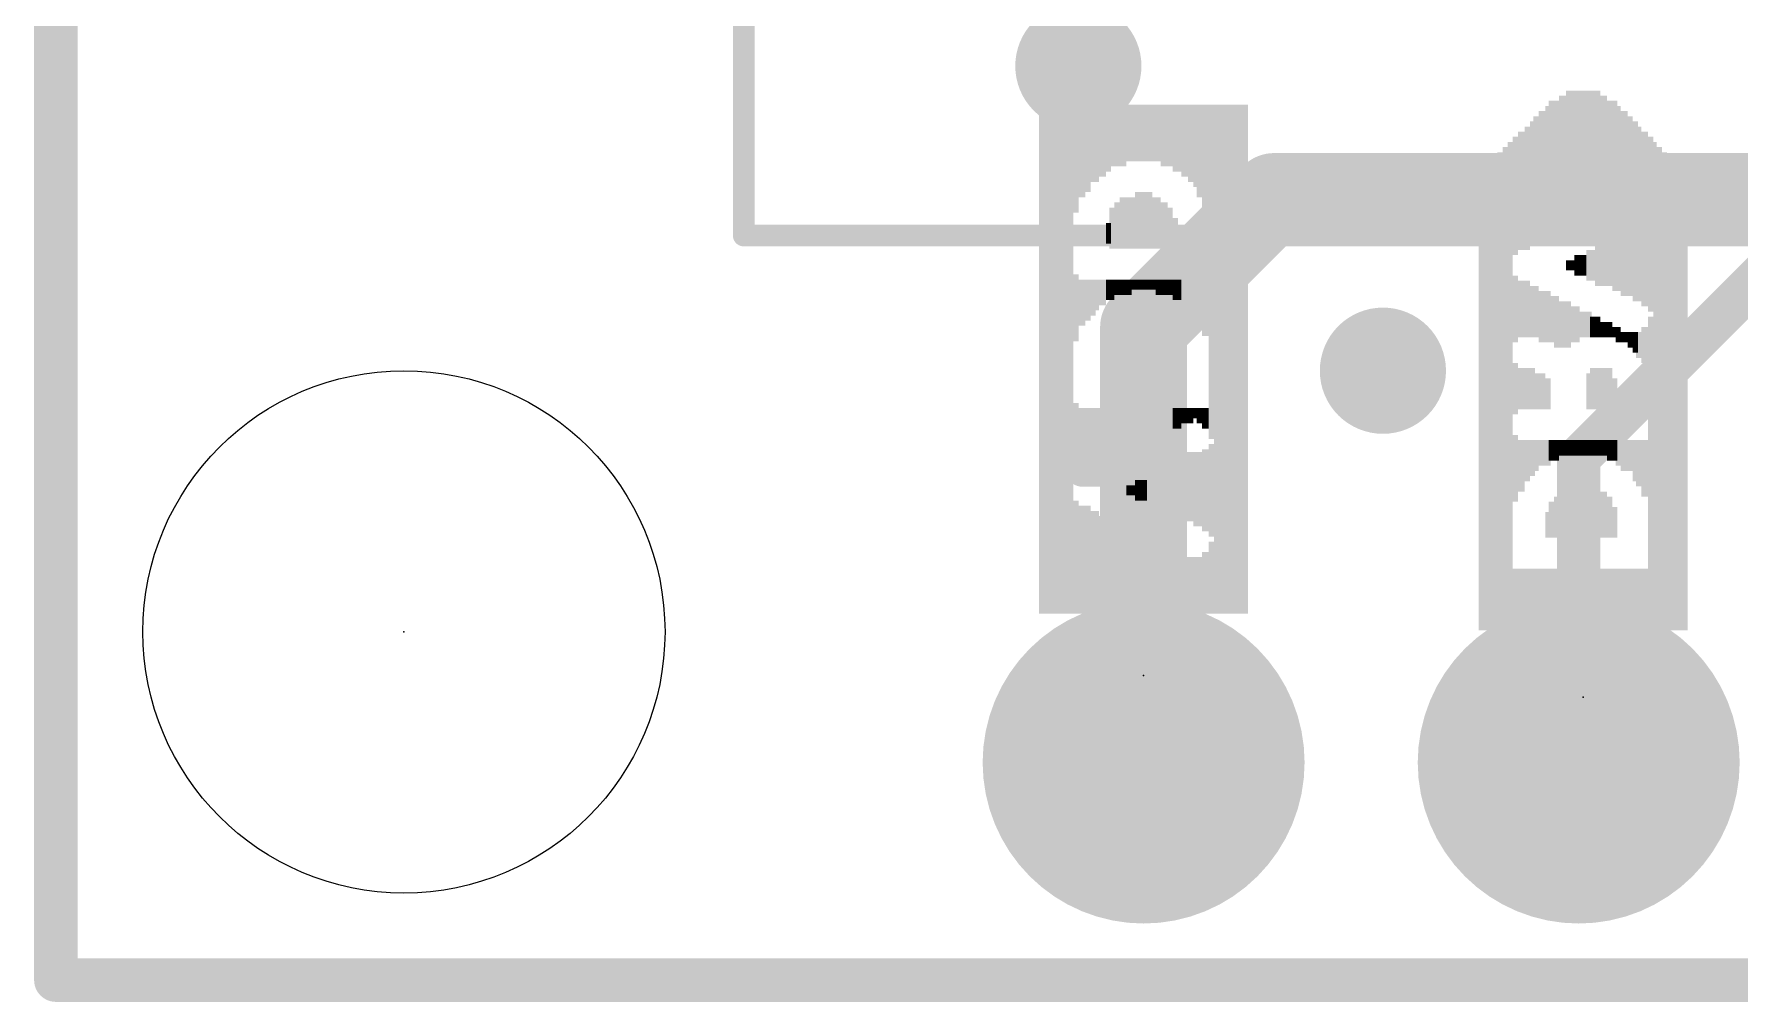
# Model space of a CAD drawing. Extents: x -30.7 to 55.9, y -16 to 25.5.
# Drawn here: x -0.13 to 9.83, y -0.13 to 5.52 of the extents above; entities that cross this region are included whole.
import ezdxf

# ---------------------------------------------------------------- set-up
doc = ezdxf.new("R2010")
doc.units = 0
for name, color, linetype in [('1', 12, 'CONTINUOUS'), ('16', 53, 'CONTINUOUS'), ('17', 254, 'CONTINUOUS'), ('18', 110, 'CONTINUOUS'), ('20', 53, 'CONTINUOUS'), ('21', 41, 'CONTINUOUS'), ('22', 40, 'CONTINUOUS'), ('23', 53, 'CONTINUOUS'), ('24', 53, 'CONTINUOUS'), ('51', 53, 'CONTINUOUS')]:
    doc.layers.add(name, color=color, linetype=linetype)

# ---------------------------------------------------------------- blocks, each defined once
blk = doc.blocks.new('RECT')
blk.add_solid([(-0.5, -0.5), (0.5, -0.5), (-0.5, 0.5), (0.5, 0.5)])
blk = doc.blocks.new('ROUNDP')
at = {"const_width": 0.5}
blk.add_lwpolyline([(0, -0.25, 1), (0, 0.25, 1), (0, -0.25)], format="xyb", dxfattribs=at)
blk = doc.blocks.new('ROUNDV')
at = {"const_width": 0.5}
blk.add_lwpolyline([(0, -0.25, 1), (0, 0.25, 1), (0, -0.25)], format="xyb", dxfattribs=at)

msp = doc.modelspace()

# ---------------------------------------------------------------- linework, layer by layer
at = {"layer": '1'}
for points, const_width in [([(0, 25.4), (0, 0)], 0.254), ([(6.35, 3.81), (7.112, 4.572)], 0.508), ([(13.6906, 4.572), (7.112, 4.572)], 0.508), ([(6.35, 1.27), (6.35, 3.81)], 0.508), ([(0, 0), (25.4, 0)], 0.254)]:
    msp.add_lwpolyline(points, dxfattribs=dict(at, const_width=const_width))
for points, const_width in [([(7.112, 4.699, 1), (7.112, 4.445)], 0.254), ([(7.2018, 4.4822, 1), (7.0222, 4.6618)], 0.254), ([(6.477, 3.81, 1), (6.223, 3.81)], 0.254), ([(6.2602, 3.8998, 1), (6.4398, 3.7202)], 0.254), ([(6.223, 1.27, 1), (6.477, 1.27)], 0.254), ([(0, 0.0635, 1), (0, -0.0635)], 0.127), ([(-0.0635, 0, 1), (0.0635, 0)], 0.127)]:
    msp.add_lwpolyline(points, format="xyb", dxfattribs=dict(at, const_width=const_width))
at = {"layer": '16', "const_width": 0.254}
for points in [[(0, 25.4), (0, 0)], [(8.89, 3.048), (13.716, 7.874)], [(8.89, 1.27), (8.89, 3.048)], [(0, 0), (25.4, 0)]]:
    msp.add_lwpolyline(points, dxfattribs=at)
at = {"layer": '16', "const_width": 0.127}
for points in [[(8.9535, 3.048, 1), (8.8265, 3.048)], [(8.8451, 3.0929, 1), (8.9349, 3.0031)], [(8.8265, 1.27, 1), (8.9535, 1.27)], [(0, 0.0635, 1), (0, -0.0635)], [(-0.0635, 0, 1), (0.0635, 0)]]:
    msp.add_lwpolyline(points, format="xyb", dxfattribs=at)
at = {"layer": '20', "const_width": 0.2032}
for points in [[(0, 0), (0, 25.4)], [(25.4, 0), (0, 0)]]:
    msp.add_lwpolyline(points, dxfattribs=at)
at = {"layer": '20', "const_width": 0.1016}
for points in [[(0, 0.0508, 1), (0, -0.0508)], [(-0.0508, 0, 1), (0.0508, 0)]]:
    msp.add_lwpolyline(points, format="xyb", dxfattribs=at)
at = {"layer": '20'}
msp.add_circle((2.032, 2.032), 1.524, dxfattribs=at)
at = {"layer": '21', "const_width": 0.2032}
for points in [[(6.35, 2.6247), (6.35, 3.3359)], [(5.9944, 2.9803), (6.7056, 2.9803)]]:
    msp.add_lwpolyline(points, dxfattribs=at)
at = {"layer": '21', "const_width": 0.1016}
for points in [[(6.4008, 3.3359, 1), (6.2992, 3.3359)], [(5.9944, 3.0311, 1), (5.9944, 2.9295)], [(6.7056, 2.9295, 1), (6.7056, 3.0311)], [(6.2992, 2.6247, 1), (6.4008, 2.6247)]]:
    msp.add_lwpolyline(points, format="xyb", dxfattribs=at)
at = {"layer": '23'}
msp.add_point((2.032, 2.032), dxfattribs=at)
at = {"layer": '24'}
for p in [(6.35, 1.778), (8.9154, 1.651)]:
    msp.add_point(p, dxfattribs=at)
at = {"layer": '51', "const_width": 0.127}
for points in [[(4.016, 4.345), (4.016, 21.055)], [(10.716, 4.345), (4.016, 4.345)]]:
    msp.add_lwpolyline(points, dxfattribs=at)
at = {"layer": '51', "const_width": 0.0635}
for points in [[(4.016, 4.3768, 1), (4.016, 4.3133)], [(3.9842, 4.345, 1), (4.0477, 4.345)]]:
    msp.add_lwpolyline(points, format="xyb", dxfattribs=at)

# ---------------------------------------------------------------- block references
at = {"layer": '17', "xscale": 1.8796, "yscale": 1.8796, "rotation": 270}
for p in [(6.35, 1.27), (6.35, 1.27), (8.89, 1.27), (8.89, 1.27)]:
    msp.add_blockref('ROUNDP', p, dxfattribs=at)
at = {"layer": '18', "xscale": 0.7366, "yscale": 0.7366}
for p in [(5.969, 5.334), (5.969, 5.334), (7.747, 3.556), (7.747, 3.556)]:
    msp.add_blockref('ROUNDV', p, dxfattribs=at)
at = {"layer": '22', "rotation": 90}
for p, xscale, yscale in [((8.8304, 4.786), 0.81, 0.03), ((8.8604, 4.801), 0.78, 0.03), ((8.8804, 4.801), 0.78, 0.03), ((8.9154, 4.816), 0.75, 0.04), ((8.9504, 4.816), 0.75, 0.03), ((8.9704, 4.831), 0.72, 0.03), ((9.0004, 4.831), 0.72, 0.03), ((5.755, 3.623), 2.97, 0.03), ((5.785, 3.623), 2.97, 0.03), ((5.815, 3.623), 2.97, 0.03), ((5.845, 3.623), 2.97, 0.03), ((5.865, 3.623), 2.97, 0.03), ((5.895, 3.623), 2.97, 0.03), ((5.925, 3.623), 2.97, 0.03), ((5.955, 4.793), 0.63, 0.03), ((5.99, 4.838), 0.54, 0.04), ((6.025, 4.853), 0.51, 0.03), ((6.055, 4.883), 0.45, 0.03), ((6.075, 4.883), 0.45, 0.03), ((6.11, 4.898), 0.42, 0.04), ((6.145, 4.913), 0.39, 0.03), ((6.165, 4.928), 0.36, 0.03), ((6.195, 4.928), 0.36, 0.03), ((6.23, 4.928), 0.36, 0.04), ((6.265, 4.943), 0.33, 0.03), ((6.295, 4.943), 0.33, 0.03), ((6.315, 4.943), 0.33, 0.03), ((6.35, 4.943), 0.33, 0.04), ((6.385, 4.943), 0.33, 0.03), ((6.405, 4.943), 0.33, 0.03), ((6.435, 4.943), 0.33, 0.03), ((6.47, 4.928), 0.36, 0.04), ((6.505, 4.928), 0.36, 0.03), ((6.535, 4.913), 0.39, 0.03), ((6.555, 4.913), 0.39, 0.03), ((6.59, 4.898), 0.42, 0.04), ((6.625, 4.883), 0.45, 0.03), ((6.655, 4.868), 0.48, 0.03), ((6.675, 4.838), 0.54, 0.03), ((6.71, 4.808), 0.6, 0.04), ((6.745, 4.133), 1.95, 0.03), ((6.77, 3.623), 2.97, 0.02), ((6.795, 3.623), 2.97, 0.03), ((6.825, 3.623), 2.97, 0.03), ((6.86, 3.623), 2.97, 0.04), ((6.89, 3.623), 2.97, 0.02), ((6.915, 3.623), 2.97, 0.03), ((6.945, 3.623), 2.97, 0.03), ((8.7104, 4.711), 0.78, 0.03), ((8.7304, 4.741), 0.78, 0.03), ((8.7604, 4.741), 0.78, 0.03), ((8.7954, 4.771), 0.78, 0.04), ((9.0354, 4.831), 0.66, 0.04), ((9.0704, 4.816), 0.63, 0.03), ((9.1004, 4.831), 0.6, 0.03), ((9.1204, 4.816), 0.57, 0.03), ((8.5904, 4.621), 0.72, 0.03), ((8.6204, 4.651), 0.72, 0.03), ((8.6404, 4.666), 0.75, 0.03), ((8.6754, 4.696), 0.75, 0.04), ((9.1554, 4.816), 0.51, 0.04), ((9.1904, 4.801), 0.48, 0.03), ((9.2204, 4.801), 0.42, 0.03), ((9.2404, 4.771), 0.42, 0.03), ((8.4904, 3.466), 2.85, 0.03), ((8.5204, 4.576), 0.69, 0.03), ((8.5554, 4.606), 0.69, 0.04), ((9.2754, 4.741), 0.42, 0.04), ((9.3104, 4.696), 0.45, 0.03), ((9.3354, 3.466), 2.85, 0.02), ((8.4104, 3.421), 2.76, 0.03), ((8.4304, 3.436), 2.79, 0.03), ((8.4604, 3.451), 2.82, 0.03), ((9.3604, 3.451), 2.82, 0.03), ((9.3904, 3.436), 2.79, 0.03), ((9.4254, 3.421), 2.76, 0.04), ((8.3204, 3.361), 2.64, 0.03), ((8.3504, 3.376), 2.67, 0.03), ((8.3804, 3.406), 2.73, 0.03), ((9.4554, 3.406), 2.73, 0.02), ((9.4804, 3.376), 2.67, 0.03), ((9.5104, 3.361), 2.64, 0.03), ((6.315, 4.433), 0.33, 0.03), ((6.35, 4.433), 0.33, 0.04), ((6.385, 4.433), 0.33, 0.03), ((6.165, 4.388), 0.24, 0.03), ((6.195, 4.403), 0.27, 0.03), ((6.23, 4.418), 0.3, 0.04), ((6.265, 4.418), 0.3, 0.03), ((6.295, 4.418), 0.3, 0.03), ((6.405, 4.418), 0.3, 0.03), ((6.435, 4.418), 0.3, 0.03), ((6.47, 4.403), 0.27, 0.04), ((6.505, 4.388), 0.24, 0.03), ((6.145, 4.358), 0.12, 0.03), ((6.535, 4.358), 0.18, 0.03), ((9.2754, 4.171), 0.48, 0.04), ((9.3104, 4.171), 0.54, 0.03), ((9.0004, 4.171), 0.24, 0.03), ((9.0354, 4.171), 0.24, 0.04), ((9.0704, 4.186), 0.27, 0.03), ((9.1004, 4.171), 0.3, 0.03), ((9.1204, 4.186), 0.33, 0.03), ((9.1554, 4.171), 0.36, 0.04), ((9.1904, 4.171), 0.36, 0.03), ((9.2204, 4.171), 0.42, 0.03), ((9.2404, 4.171), 0.42, 0.03), ((8.8304, 4.171), 0.06, 0.03), ((8.8604, 4.171), 0.06, 0.03), ((8.8804, 4.171), 0.12, 0.03), ((8.9154, 4.171), 0.12, 0.04), ((8.9504, 4.171), 0.18, 0.03), ((8.9704, 4.171), 0.18, 0.03), ((5.955, 3.923), 0.39, 0.03), ((5.99, 3.953), 0.27, 0.04), ((6.025, 3.968), 0.24, 0.03), ((6.055, 3.983), 0.21, 0.03), ((6.075, 3.998), 0.18, 0.03), ((6.11, 4.013), 0.15, 0.04), ((6.145, 4.028), 0.12, 0.03), ((6.165, 4.028), 0.12, 0.03), ((6.195, 4.043), 0.09, 0.03), ((6.23, 4.043), 0.09, 0.04), ((6.265, 4.043), 0.09, 0.03), ((6.295, 4.058), 0.06, 0.03), ((6.315, 4.058), 0.06, 0.03), ((6.35, 4.058), 0.06, 0.04), ((6.385, 4.058), 0.06, 0.03), ((6.405, 4.058), 0.06, 0.03), ((6.435, 4.043), 0.09, 0.03), ((6.47, 4.043), 0.09, 0.04), ((6.505, 4.043), 0.09, 0.03), ((6.535, 4.028), 0.12, 0.03), ((6.555, 4.028), 0.12, 0.03), ((6.59, 4.013), 0.15, 0.04), ((6.625, 3.998), 0.18, 0.03), ((6.655, 3.983), 0.21, 0.03), ((6.675, 3.953), 0.27, 0.03), ((6.71, 3.923), 0.33, 0.04), ((8.5204, 3.916), 0.39, 0.03), ((8.5554, 3.916), 0.33, 0.04), ((8.5904, 3.916), 0.33, 0.03), ((8.6204, 3.901), 0.3, 0.03), ((8.6404, 3.901), 0.3, 0.03), ((8.6754, 3.871), 0.3, 0.04), ((8.7104, 3.871), 0.3, 0.03), ((8.7304, 3.856), 0.27, 0.03), ((8.7604, 3.841), 0.3, 0.03), ((8.7954, 3.826), 0.27, 0.04), ((8.8304, 3.826), 0.27, 0.03), ((8.8604, 3.826), 0.21, 0.03), ((8.8804, 3.826), 0.21, 0.03), ((8.9154, 3.826), 0.15, 0.04), ((8.9504, 3.826), 0.15, 0.03), ((6.195, 3.653), 0.27, 0.03), ((6.23, 3.653), 0.27, 0.04), ((6.265, 3.668), 0.3, 0.03), ((6.295, 3.668), 0.3, 0.03), ((6.315, 3.668), 0.3, 0.03), ((6.35, 3.668), 0.3, 0.04), ((6.385, 3.668), 0.3, 0.03), ((6.405, 3.668), 0.3, 0.03), ((6.435, 3.668), 0.3, 0.03), ((6.47, 3.653), 0.27, 0.04), ((8.9704, 3.811), 0.12, 0.03), ((9.0004, 3.811), 0.12, 0.03), ((9.0354, 3.796), 0.09, 0.04), ((9.0704, 3.796), 0.09, 0.03), ((9.1004, 3.781), 0.06, 0.03), ((9.1204, 3.766), 0.09, 0.03), ((9.2754, 3.706), 0.21, 0.04), ((9.3104, 2.956), 1.83, 0.03), ((6.165, 3.623), 0.21, 0.03), ((6.505, 3.638), 0.24, 0.03), ((6.535, 3.608), 0.18, 0.03), ((9.1554, 3.751), 0.06, 0.04), ((9.1904, 3.736), 0.09, 0.03), ((9.2204, 3.721), 0.12, 0.03), ((9.2404, 3.706), 0.15, 0.03), ((6.145, 3.593), 0.15, 0.03), ((8.5204, 3.451), 0.3, 0.03), ((8.5554, 3.451), 0.24, 0.04), ((8.5904, 3.451), 0.24, 0.03), ((8.6204, 3.451), 0.24, 0.03), ((8.6404, 3.436), 0.21, 0.03), ((8.6754, 3.436), 0.21, 0.04), ((8.7104, 3.421), 0.18, 0.03), ((8.9504, 3.436), 0.21, 0.03), ((8.9704, 3.451), 0.24, 0.03), ((9.0004, 3.451), 0.24, 0.03), ((9.0354, 3.451), 0.24, 0.04), ((9.0704, 3.451), 0.24, 0.03), ((9.1004, 3.421), 0.18, 0.03), ((5.955, 3.143), 0.45, 0.03), ((5.99, 3.143), 0.39, 0.04), ((6.025, 3.143), 0.39, 0.03), ((6.055, 3.158), 0.36, 0.03), ((6.075, 3.158), 0.36, 0.03), ((6.11, 3.173), 0.33, 0.04), ((6.145, 3.173), 0.33, 0.03), ((6.165, 3.188), 0.3, 0.03), ((6.195, 3.188), 0.3, 0.03), ((6.23, 3.203), 0.27, 0.04), ((6.265, 3.203), 0.27, 0.03), ((6.295, 3.218), 0.24, 0.03), ((6.315, 3.218), 0.24, 0.03), ((6.35, 3.233), 0.21, 0.04), ((6.385, 3.233), 0.21, 0.03), ((6.405, 3.248), 0.18, 0.03), ((6.435, 3.248), 0.18, 0.03), ((6.47, 3.263), 0.15, 0.04), ((6.505, 3.263), 0.15, 0.03), ((6.535, 3.278), 0.12, 0.03), ((6.555, 3.278), 0.12, 0.03), ((6.59, 3.293), 0.09, 0.04), ((6.625, 3.293), 0.09, 0.03), ((6.655, 3.308), 0.06, 0.03), ((6.675, 3.293), 0.09, 0.03), ((6.71, 3.278), 0.12, 0.04), ((6.71, 2.858), 0.48, 0.04), ((6.745, 2.858), 0.54, 0.03), ((8.5204, 2.986), 0.39, 0.03), ((8.5554, 3.001), 0.3, 0.04), ((8.5904, 3.031), 0.24, 0.03), ((8.6204, 3.046), 0.21, 0.03), ((8.6404, 3.061), 0.18, 0.03), ((8.6754, 3.076), 0.15, 0.04), ((8.7104, 3.076), 0.15, 0.03), ((8.7304, 3.091), 0.12, 0.03), ((8.7604, 3.091), 0.12, 0.03), ((8.7954, 3.106), 0.09, 0.04), ((8.8304, 3.106), 0.09, 0.03), ((8.8604, 3.106), 0.09, 0.03), ((8.8804, 3.106), 0.09, 0.03), ((8.9154, 3.106), 0.09, 0.04), ((8.9504, 3.106), 0.09, 0.03), ((8.9704, 3.106), 0.09, 0.03), ((9.0004, 3.106), 0.09, 0.03), ((9.0354, 3.106), 0.09, 0.04), ((9.0704, 3.091), 0.12, 0.03), ((9.1004, 3.091), 0.12, 0.03), ((9.1204, 3.076), 0.15, 0.03), ((9.1554, 3.061), 0.18, 0.04), ((9.1904, 3.061), 0.18, 0.03), ((9.2204, 3.031), 0.24, 0.03), ((9.2404, 3.016), 0.27, 0.03), ((9.2754, 2.986), 0.33, 0.04), ((6.505, 2.873), 0.27, 0.03), ((6.535, 2.858), 0.3, 0.03), ((6.555, 2.873), 0.33, 0.03), ((6.59, 2.858), 0.36, 0.04), ((6.625, 2.858), 0.36, 0.03), ((6.655, 2.858), 0.42, 0.03), ((6.675, 2.858), 0.42, 0.03), ((6.265, 2.858), 0.06, 0.03), ((6.295, 2.858), 0.06, 0.03), ((6.315, 2.858), 0.12, 0.03), ((6.35, 2.858), 0.12, 0.04), ((6.385, 2.858), 0.18, 0.03), ((6.405, 2.858), 0.18, 0.03), ((6.435, 2.858), 0.24, 0.03), ((6.47, 2.858), 0.24, 0.04), ((5.955, 2.468), 0.66, 0.03), ((8.7304, 2.686), 0.21, 0.03), ((8.7604, 2.701), 0.24, 0.03), ((8.7954, 2.716), 0.27, 0.04), ((8.8304, 2.731), 0.3, 0.03), ((8.8604, 2.731), 0.3, 0.03), ((8.8804, 2.731), 0.3, 0.03), ((8.9154, 2.731), 0.3, 0.04), ((8.9504, 2.731), 0.3, 0.03), ((8.9704, 2.731), 0.3, 0.03), ((9.0004, 2.716), 0.27, 0.03), ((9.0354, 2.716), 0.27, 0.04), ((9.0704, 2.701), 0.24, 0.03), ((5.99, 2.453), 0.63, 0.04), ((6.025, 2.453), 0.63, 0.03), ((6.055, 2.438), 0.6, 0.03), ((6.075, 2.438), 0.6, 0.03), ((6.11, 2.423), 0.57, 0.04), ((6.145, 2.423), 0.57, 0.03), ((8.7104, 2.656), 0.15, 0.03), ((9.1004, 2.671), 0.18, 0.03), ((6.165, 2.408), 0.54, 0.03), ((6.195, 2.408), 0.54, 0.03), ((6.23, 2.393), 0.51, 0.04), ((6.265, 2.393), 0.51, 0.03), ((6.295, 2.378), 0.48, 0.03), ((6.315, 2.378), 0.48, 0.03), ((6.35, 2.363), 0.45, 0.04), ((6.385, 2.363), 0.45, 0.03), ((6.405, 2.348), 0.42, 0.03), ((6.435, 2.348), 0.42, 0.03), ((6.47, 2.333), 0.39, 0.04), ((6.505, 2.333), 0.39, 0.03), ((6.535, 2.318), 0.36, 0.03), ((6.555, 2.318), 0.36, 0.03), ((6.71, 2.318), 0.36, 0.04), ((6.745, 2.348), 0.42, 0.03), ((6.59, 2.303), 0.33, 0.04), ((6.625, 2.303), 0.33, 0.03), ((6.655, 2.303), 0.33, 0.03), ((6.675, 2.303), 0.33, 0.03), ((8.5204, 2.221), 0.36, 0.03), ((8.5554, 2.221), 0.36, 0.04), ((8.5904, 2.221), 0.36, 0.03), ((8.6204, 2.221), 0.36, 0.03), ((8.6404, 2.221), 0.36, 0.03), ((8.6754, 2.221), 0.36, 0.04), ((8.7104, 2.221), 0.36, 0.03), ((8.7304, 2.221), 0.36, 0.03), ((8.7604, 2.221), 0.36, 0.03), ((8.7954, 2.221), 0.36, 0.04), ((8.8304, 2.221), 0.36, 0.03), ((8.8604, 2.221), 0.36, 0.03), ((8.8804, 2.221), 0.36, 0.03), ((8.9154, 2.221), 0.36, 0.04), ((8.9504, 2.221), 0.36, 0.03), ((8.9704, 2.221), 0.36, 0.03), ((9.0004, 2.221), 0.36, 0.03), ((9.0354, 2.221), 0.36, 0.04), ((9.0704, 2.221), 0.36, 0.03), ((9.1004, 2.221), 0.36, 0.03), ((9.1204, 2.221), 0.36, 0.03), ((9.1554, 2.221), 0.36, 0.04), ((9.1904, 2.221), 0.36, 0.03), ((9.2204, 2.221), 0.36, 0.03), ((9.2404, 2.221), 0.36, 0.03), ((9.2754, 2.221), 0.36, 0.04)]:
    msp.add_blockref('RECT', p, dxfattribs=dict(at, xscale=xscale, yscale=yscale))
at = {"layer": '51', "xscale": 0.508, "yscale": 0.508, "rotation": 180}
for p in [(6.35, 1.27), (8.89, 1.27)]:
    msp.add_blockref('RECT', p, dxfattribs=at)

doc.saveas('drawing.dxf')
